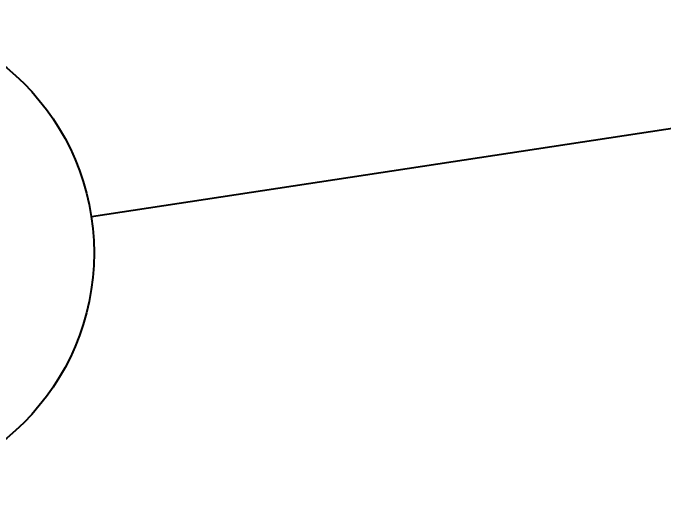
# Model space of a CAD drawing. Header units: millimetres. Extents: x 1293 to 41893, y 1011 to 26911.
# Drawn here: x 4309.4 to 4695.5, y 18796.7 to 19081.5 of the extents above; entities that cross this region are included whole.
import ezdxf

# ---------------------------------------------------------------- set-up
doc = ezdxf.new("R2010")
doc.units = ezdxf.units.MM
doc.header["$LTSCALE"] = 50
doc.layers.add('CAPA_1', color=7, linetype='Continuous')
doc.styles.add('SLDTEXTSTYLE0', font='TXT', dxfattribs={"width": 0.75})
doc.dimstyles.new('SLDDIMSTYLE2', dxfattribs={"dimtxt": 0.18, "dimasz": 30.769231, "dimexe": 0, "dimexo": 0.0625, "dimgap": 0, "dimtad": 0, "dimtih": 1, "dimtoh": 1, "dimdec": 0, "dimrnd": 1e-09, "dimzin": 0, "dimdsep": 46, "dimtxsty": 'Standard', "dimblk1": 'DOT', "dimblk2": 'DOT', "dimsah": 1, "dimcen": 0.09, "dimadec": 0, "dimazin": 0, "dimtfac": 30.769231, "dimtdec": 0, "dimtofl": 0, "dimtmove": 0, "dimatfit": 3, "dimldrblk": 'DOT', "dimfxl": 1, "dimfrac": 2, "dimtolj": 1, "dimtzin": 0, "dimarcsym": 0})

# ---------------------------------------------------------------- blocks, each defined once
blk = doc.blocks.new('SW_NOTE_0_6')
at = {"layer": 'CAPA_1', "color": 0}
blk.add_circle((-140.81, -21.45), 142.43, dxfattribs=at)
at = {"layer": 'CAPA_1', "color": 0, "insert": (-142.67, 29.76), "char_height": 92.604, "attachment_point": 2, "style": 'SLDTEXTSTYLE0'}
blk.add_mtext('34', dxfattribs=at)
blk = doc.blocks.new('_Dot')
at = {"color": 0, "linetype": 'ByBlock', "lineweight": -2}
blk.add_line((-0.5, 0), (-1, 0), dxfattribs=at)
at = {"color": 0, "linetype": 'ByBlock', "const_width": 0.5}
blk.add_lwpolyline([(-0.25, 0, 1), (0.25, 0, 1)], format="xyb", close=True, dxfattribs=at)

msp = doc.modelspace()

# ---------------------------------------------------------------- block references
at = {"layer": 'CAPA_1'}
msp.add_blockref('SW_NOTE_0_6', (4355.8893845, 18960.554486), dxfattribs=at)

# ---------------------------------------------------------------- leaders
msp.add_leader([(4879.7736674, 19040.378507), (4355.8893845, 18960.554486)], dimstyle='SLDDIMSTYLE2', dxfattribs=at)

doc.saveas('drawing.dxf')
